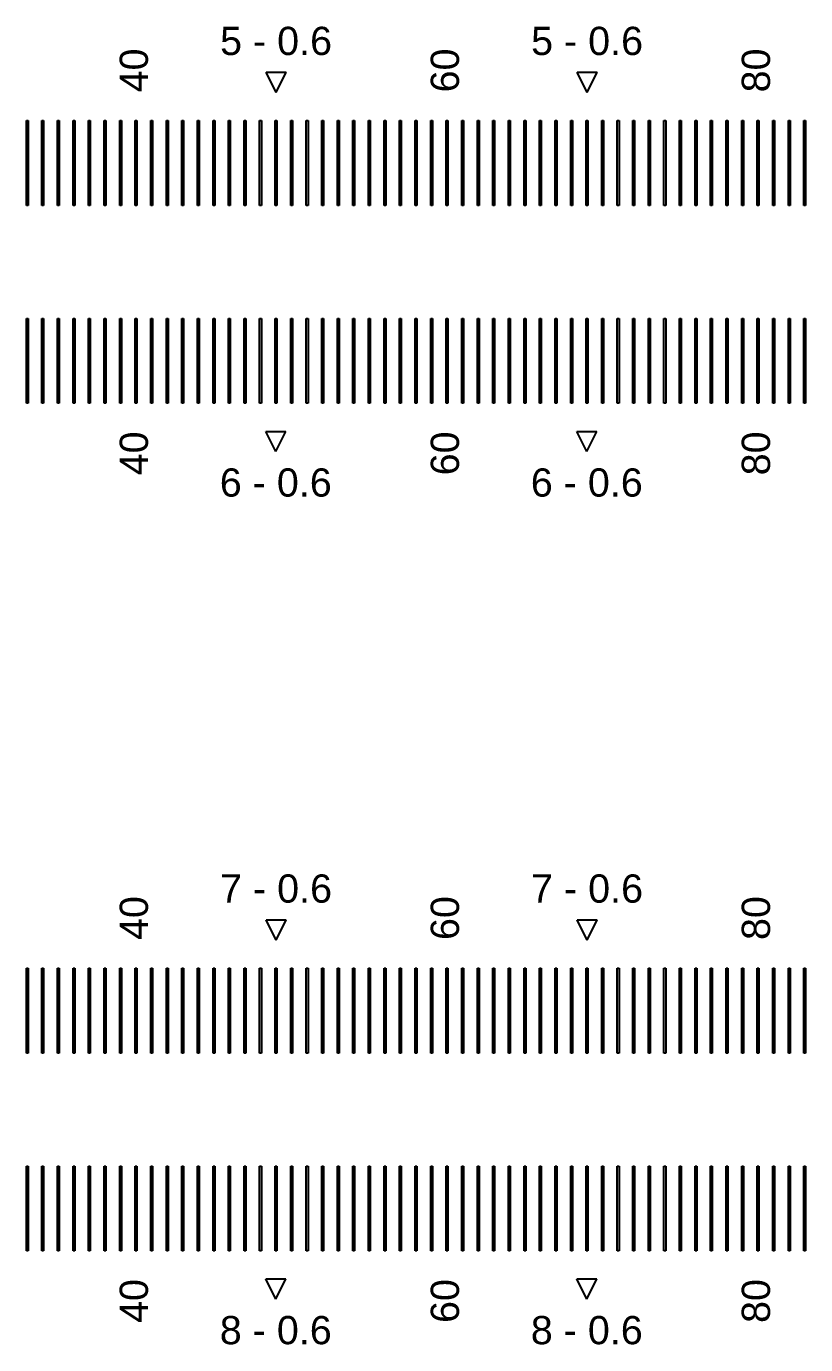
# Model space of a CAD drawing. Extents: x -24493 to 76507, y 84496 to 185496.
# Drawn here: x 27668.8 to 27944.4, y 114200.2 to 114666.7 of the extents above; entities that cross this region are included whole.
import ezdxf

# ---------------------------------------------------------------- set-up
doc = ezdxf.new("R2010")
doc.units = 13
doc.layers.add('CL - Label-1', color=120, linetype='Continuous')
doc.layers.add('CL - Label-2', color=132, linetype='Continuous')
doc.layers.add('CL - Sub-Micro', color=7, linetype='Continuous', true_color=0x47d1ff)
doc.styles.get("Standard").update_dxf_attribs({"font": 'arial.ttf'})

msp = doc.modelspace()

# ---------------------------------------------------------------- linework, layer by layer
at = {"layer": 'CL - Label-2'}
for p, q in [((27757.09, 114643.36), (27753.55, 114650.46)), ((27753.55, 114650.46), (27760.62, 114650.46)), ((27757.09, 114643.36), (27760.62, 114650.46)), ((27867.09, 114643.36), (27863.55, 114650.46)), ((27863.55, 114650.46), (27870.62, 114650.46)), ((27867.09, 114643.36), (27870.62, 114650.46)), ((27756.99, 114516.29), (27753.45, 114523.39)), ((27753.45, 114523.39), (27760.52, 114523.39)), ((27756.99, 114516.29), (27760.52, 114523.39)), ((27866.99, 114516.29), (27863.45, 114523.39)), ((27863.45, 114523.39), (27870.52, 114523.39)), ((27866.99, 114516.29), (27870.52, 114523.39)), ((27757.09, 114343.36), (27753.55, 114350.46)), ((27753.55, 114350.46), (27760.62, 114350.46)), ((27757.09, 114343.36), (27760.62, 114350.46)), ((27867.09, 114343.36), (27863.55, 114350.46)), ((27863.55, 114350.46), (27870.62, 114350.46)), ((27867.09, 114343.36), (27870.62, 114350.46)), ((27756.99, 114216.29), (27753.45, 114223.39)), ((27753.45, 114223.39), (27760.52, 114223.39)), ((27756.99, 114216.29), (27760.52, 114223.39)), ((27866.99, 114216.29), (27863.45, 114223.39)), ((27863.45, 114223.39), (27870.52, 114223.39)), ((27866.99, 114216.29), (27870.52, 114223.39))]:
    msp.add_line(p, q, dxfattribs=at)
at = {"layer": 'CL - Sub-Micro'}
for p, q in [((27668.79, 114633.36), (27669.39, 114633.36)), ((27668.79, 114603.36), (27668.79, 114633.36)), ((27669.39, 114633.36), (27669.39, 114603.36)), ((27674.29, 114633.36), (27674.89, 114633.36)), ((27674.29, 114603.36), (27674.29, 114633.36)), ((27674.89, 114633.36), (27674.89, 114603.36)), ((27679.79, 114633.36), (27680.39, 114633.36)), ((27679.79, 114603.36), (27679.79, 114633.36)), ((27680.39, 114633.36), (27680.39, 114603.36)), ((27685.29, 114633.36), (27685.89, 114633.36)), ((27685.29, 114603.36), (27685.29, 114633.36)), ((27685.89, 114633.36), (27685.89, 114603.36)), ((27690.79, 114633.36), (27691.39, 114633.36)), ((27690.79, 114603.36), (27690.79, 114633.36)), ((27691.39, 114633.36), (27691.39, 114603.36)), ((27696.29, 114633.36), (27696.89, 114633.36)), ((27696.29, 114603.36), (27696.29, 114633.36)), ((27696.89, 114633.36), (27696.89, 114603.36)), ((27701.79, 114633.36), (27702.39, 114633.36)), ((27701.79, 114603.36), (27701.79, 114633.36)), ((27702.39, 114633.36), (27702.39, 114603.36)), ((27707.29, 114633.36), (27707.89, 114633.36)), ((27707.29, 114603.36), (27707.29, 114633.36)), ((27707.89, 114633.36), (27707.89, 114603.36)), ((27712.79, 114633.36), (27713.39, 114633.36)), ((27712.79, 114603.36), (27712.79, 114633.36)), ((27713.39, 114633.36), (27713.39, 114603.36)), ((27718.29, 114633.36), (27718.89, 114633.36)), ((27718.29, 114603.36), (27718.29, 114633.36)), ((27718.89, 114633.36), (27718.89, 114603.36)), ((27723.79, 114633.36), (27724.39, 114633.36)), ((27723.79, 114603.36), (27723.79, 114633.36)), ((27724.39, 114633.36), (27724.39, 114603.36)), ((27729.29, 114633.36), (27729.89, 114633.36)), ((27729.29, 114603.36), (27729.29, 114633.36)), ((27729.89, 114633.36), (27729.89, 114603.36)), ((27734.79, 114633.36), (27735.39, 114633.36)), ((27734.79, 114603.36), (27734.79, 114633.36)), ((27735.39, 114633.36), (27735.39, 114603.36)), ((27740.29, 114633.36), (27740.89, 114633.36)), ((27740.29, 114603.36), (27740.29, 114633.36)), ((27740.89, 114633.36), (27740.89, 114603.36)), ((27745.79, 114633.36), (27746.39, 114633.36)), ((27745.79, 114603.36), (27745.79, 114633.36)), ((27746.39, 114633.36), (27746.39, 114603.36)), ((27751.29, 114633.36), (27751.89, 114633.36)), ((27751.29, 114603.36), (27751.29, 114633.36)), ((27751.89, 114633.36), (27751.89, 114603.36)), ((27756.79, 114633.36), (27757.39, 114633.36)), ((27756.79, 114603.36), (27756.79, 114633.36)), ((27757.39, 114633.36), (27757.39, 114603.36)), ((27762.29, 114633.36), (27762.89, 114633.36)), ((27762.29, 114603.36), (27762.29, 114633.36)), ((27762.89, 114633.36), (27762.89, 114603.36)), ((27767.79, 114633.36), (27768.39, 114633.36)), ((27767.79, 114603.36), (27767.79, 114633.36)), ((27768.39, 114633.36), (27768.39, 114603.36)), ((27773.29, 114633.36), (27773.89, 114633.36)), ((27773.29, 114603.36), (27773.29, 114633.36)), ((27773.89, 114633.36), (27773.89, 114603.36)), ((27778.79, 114633.36), (27779.39, 114633.36)), ((27778.79, 114603.36), (27778.79, 114633.36)), ((27779.39, 114633.36), (27779.39, 114603.36)), ((27784.29, 114633.36), (27784.89, 114633.36)), ((27784.29, 114603.36), (27784.29, 114633.36)), ((27784.89, 114633.36), (27784.89, 114603.36)), ((27789.79, 114633.36), (27790.39, 114633.36)), ((27789.79, 114603.36), (27789.79, 114633.36)), ((27790.39, 114633.36), (27790.39, 114603.36)), ((27795.29, 114633.36), (27795.89, 114633.36)), ((27795.29, 114603.36), (27795.29, 114633.36)), ((27795.89, 114633.36), (27795.89, 114603.36)), ((27800.79, 114633.36), (27801.39, 114633.36)), ((27800.79, 114603.36), (27800.79, 114633.36)), ((27801.39, 114633.36), (27801.39, 114603.36)), ((27806.29, 114633.36), (27806.89, 114633.36)), ((27806.29, 114603.36), (27806.29, 114633.36)), ((27806.89, 114633.36), (27806.89, 114603.36)), ((27811.79, 114633.36), (27812.39, 114633.36)), ((27811.79, 114603.36), (27811.79, 114633.36)), ((27812.39, 114633.36), (27812.39, 114603.36)), ((27817.29, 114633.36), (27817.89, 114633.36)), ((27817.29, 114603.36), (27817.29, 114633.36)), ((27817.89, 114633.36), (27817.89, 114603.36)), ((27822.79, 114633.36), (27823.39, 114633.36)), ((27822.79, 114603.36), (27822.79, 114633.36)), ((27823.39, 114633.36), (27823.39, 114603.36)), ((27828.29, 114633.36), (27828.89, 114633.36)), ((27828.29, 114603.36), (27828.29, 114633.36)), ((27828.89, 114633.36), (27828.89, 114603.36)), ((27833.79, 114633.36), (27834.39, 114633.36)), ((27833.79, 114603.36), (27833.79, 114633.36)), ((27834.39, 114633.36), (27834.39, 114603.36)), ((27839.29, 114633.36), (27839.89, 114633.36)), ((27839.29, 114603.36), (27839.29, 114633.36)), ((27839.89, 114633.36), (27839.89, 114603.36)), ((27844.79, 114633.36), (27845.39, 114633.36)), ((27844.79, 114603.36), (27844.79, 114633.36)), ((27845.39, 114633.36), (27845.39, 114603.36)), ((27850.29, 114633.36), (27850.89, 114633.36)), ((27850.29, 114603.36), (27850.29, 114633.36)), ((27850.89, 114633.36), (27850.89, 114603.36)), ((27855.79, 114633.36), (27856.39, 114633.36)), ((27855.79, 114603.36), (27855.79, 114633.36)), ((27856.39, 114633.36), (27856.39, 114603.36)), ((27861.29, 114633.36), (27861.89, 114633.36)), ((27861.29, 114603.36), (27861.29, 114633.36)), ((27861.89, 114633.36), (27861.89, 114603.36)), ((27866.79, 114633.36), (27867.39, 114633.36)), ((27866.79, 114603.36), (27866.79, 114633.36)), ((27867.39, 114633.36), (27867.39, 114603.36)), ((27872.29, 114633.36), (27872.89, 114633.36)), ((27872.29, 114603.36), (27872.29, 114633.36)), ((27872.89, 114633.36), (27872.89, 114603.36)), ((27877.79, 114633.36), (27878.39, 114633.36)), ((27877.79, 114603.36), (27877.79, 114633.36)), ((27878.39, 114633.36), (27878.39, 114603.36)), ((27883.29, 114633.36), (27883.89, 114633.36)), ((27883.29, 114603.36), (27883.29, 114633.36)), ((27883.89, 114633.36), (27883.89, 114603.36)), ((27888.79, 114633.36), (27889.39, 114633.36)), ((27888.79, 114603.36), (27888.79, 114633.36)), ((27889.39, 114633.36), (27889.39, 114603.36)), ((27894.29, 114633.36), (27894.89, 114633.36)), ((27894.29, 114603.36), (27894.29, 114633.36)), ((27894.89, 114633.36), (27894.89, 114603.36)), ((27899.79, 114633.36), (27900.39, 114633.36)), ((27899.79, 114603.36), (27899.79, 114633.36)), ((27900.39, 114633.36), (27900.39, 114603.36)), ((27905.29, 114633.36), (27905.89, 114633.36)), ((27905.29, 114603.36), (27905.29, 114633.36)), ((27905.89, 114633.36), (27905.89, 114603.36)), ((27910.79, 114633.36), (27911.39, 114633.36)), ((27910.79, 114603.36), (27910.79, 114633.36)), ((27911.39, 114633.36), (27911.39, 114603.36)), ((27916.29, 114633.36), (27916.89, 114633.36)), ((27916.29, 114603.36), (27916.29, 114633.36)), ((27916.89, 114633.36), (27916.89, 114603.36)), ((27921.79, 114633.36), (27922.39, 114633.36)), ((27921.79, 114603.36), (27921.79, 114633.36)), ((27922.39, 114633.36), (27922.39, 114603.36)), ((27927.29, 114633.36), (27927.89, 114633.36)), ((27927.29, 114603.36), (27927.29, 114633.36)), ((27927.89, 114633.36), (27927.89, 114603.36)), ((27932.79, 114633.36), (27933.39, 114633.36)), ((27932.79, 114603.36), (27932.79, 114633.36)), ((27933.39, 114633.36), (27933.39, 114603.36)), ((27938.29, 114633.36), (27938.89, 114633.36)), ((27938.29, 114603.36), (27938.29, 114633.36)), ((27938.89, 114633.36), (27938.89, 114603.36)), ((27943.79, 114633.36), (27944.39, 114633.36)), ((27943.79, 114603.36), (27943.79, 114633.36)), ((27944.39, 114633.36), (27944.39, 114603.36)), ((27669.39, 114603.36), (27668.79, 114603.36)), ((27674.89, 114603.36), (27674.29, 114603.36)), ((27680.39, 114603.36), (27679.79, 114603.36)), ((27685.89, 114603.36), (27685.29, 114603.36)), ((27691.39, 114603.36), (27690.79, 114603.36)), ((27696.89, 114603.36), (27696.29, 114603.36)), ((27702.39, 114603.36), (27701.79, 114603.36)), ((27707.89, 114603.36), (27707.29, 114603.36)), ((27713.39, 114603.36), (27712.79, 114603.36)), ((27718.89, 114603.36), (27718.29, 114603.36)), ((27724.39, 114603.36), (27723.79, 114603.36)), ((27729.89, 114603.36), (27729.29, 114603.36)), ((27735.39, 114603.36), (27734.79, 114603.36)), ((27740.89, 114603.36), (27740.29, 114603.36)), ((27746.39, 114603.36), (27745.79, 114603.36)), ((27751.89, 114603.36), (27751.29, 114603.36)), ((27757.39, 114603.36), (27756.79, 114603.36)), ((27762.89, 114603.36), (27762.29, 114603.36)), ((27768.39, 114603.36), (27767.79, 114603.36)), ((27773.89, 114603.36), (27773.29, 114603.36)), ((27779.39, 114603.36), (27778.79, 114603.36)), ((27784.89, 114603.36), (27784.29, 114603.36)), ((27790.39, 114603.36), (27789.79, 114603.36)), ((27795.89, 114603.36), (27795.29, 114603.36)), ((27801.39, 114603.36), (27800.79, 114603.36)), ((27806.89, 114603.36), (27806.29, 114603.36)), ((27812.39, 114603.36), (27811.79, 114603.36)), ((27817.89, 114603.36), (27817.29, 114603.36)), ((27823.39, 114603.36), (27822.79, 114603.36)), ((27828.89, 114603.36), (27828.29, 114603.36)), ((27834.39, 114603.36), (27833.79, 114603.36)), ((27839.89, 114603.36), (27839.29, 114603.36)), ((27845.39, 114603.36), (27844.79, 114603.36)), ((27850.89, 114603.36), (27850.29, 114603.36)), ((27856.39, 114603.36), (27855.79, 114603.36)), ((27861.89, 114603.36), (27861.29, 114603.36)), ((27867.39, 114603.36), (27866.79, 114603.36)), ((27872.89, 114603.36), (27872.29, 114603.36)), ((27878.39, 114603.36), (27877.79, 114603.36)), ((27883.89, 114603.36), (27883.29, 114603.36)), ((27889.39, 114603.36), (27888.79, 114603.36)), ((27894.89, 114603.36), (27894.29, 114603.36)), ((27900.39, 114603.36), (27899.79, 114603.36)), ((27905.89, 114603.36), (27905.29, 114603.36)), ((27911.39, 114603.36), (27910.79, 114603.36)), ((27916.89, 114603.36), (27916.29, 114603.36)), ((27922.39, 114603.36), (27921.79, 114603.36)), ((27927.89, 114603.36), (27927.29, 114603.36)), ((27933.39, 114603.36), (27932.79, 114603.36)), ((27938.89, 114603.36), (27938.29, 114603.36)), ((27944.39, 114603.36), (27943.79, 114603.36)), ((27668.79, 114563.36), (27669.39, 114563.36)), ((27668.79, 114533.36), (27668.79, 114563.36)), ((27669.39, 114563.36), (27669.39, 114533.36)), ((27674.29, 114563.36), (27674.89, 114563.36)), ((27674.29, 114533.36), (27674.29, 114563.36)), ((27674.89, 114563.36), (27674.89, 114533.36)), ((27679.79, 114563.36), (27680.39, 114563.36)), ((27679.79, 114533.36), (27679.79, 114563.36)), ((27680.39, 114563.36), (27680.39, 114533.36)), ((27685.29, 114563.36), (27685.89, 114563.36)), ((27685.29, 114533.36), (27685.29, 114563.36)), ((27685.89, 114563.36), (27685.89, 114533.36)), ((27690.79, 114563.36), (27691.39, 114563.36)), ((27690.79, 114533.36), (27690.79, 114563.36)), ((27691.39, 114563.36), (27691.39, 114533.36)), ((27696.29, 114563.36), (27696.89, 114563.36)), ((27696.29, 114533.36), (27696.29, 114563.36)), ((27696.89, 114563.36), (27696.89, 114533.36)), ((27701.79, 114563.36), (27702.39, 114563.36)), ((27701.79, 114533.36), (27701.79, 114563.36)), ((27702.39, 114563.36), (27702.39, 114533.36)), ((27707.29, 114563.36), (27707.89, 114563.36)), ((27707.29, 114533.36), (27707.29, 114563.36)), ((27707.89, 114563.36), (27707.89, 114533.36)), ((27712.79, 114563.36), (27713.39, 114563.36)), ((27712.79, 114533.36), (27712.79, 114563.36)), ((27713.39, 114563.36), (27713.39, 114533.36)), ((27718.29, 114563.36), (27718.89, 114563.36)), ((27718.29, 114533.36), (27718.29, 114563.36)), ((27718.89, 114563.36), (27718.89, 114533.36)), ((27723.79, 114563.36), (27724.39, 114563.36)), ((27723.79, 114533.36), (27723.79, 114563.36)), ((27724.39, 114563.36), (27724.39, 114533.36)), ((27729.29, 114563.36), (27729.89, 114563.36)), ((27729.29, 114533.36), (27729.29, 114563.36)), ((27729.89, 114563.36), (27729.89, 114533.36)), ((27734.79, 114563.36), (27735.39, 114563.36)), ((27734.79, 114533.36), (27734.79, 114563.36)), ((27735.39, 114563.36), (27735.39, 114533.36)), ((27740.29, 114563.36), (27740.89, 114563.36)), ((27740.29, 114533.36), (27740.29, 114563.36)), ((27740.89, 114563.36), (27740.89, 114533.36)), ((27745.79, 114563.36), (27746.39, 114563.36)), ((27745.79, 114533.36), (27745.79, 114563.36)), ((27746.39, 114563.36), (27746.39, 114533.36)), ((27751.29, 114563.36), (27751.89, 114563.36)), ((27751.29, 114533.36), (27751.29, 114563.36)), ((27751.89, 114563.36), (27751.89, 114533.36)), ((27756.79, 114563.36), (27757.39, 114563.36)), ((27756.79, 114533.36), (27756.79, 114563.36)), ((27757.39, 114563.36), (27757.39, 114533.36)), ((27762.29, 114563.36), (27762.89, 114563.36)), ((27762.29, 114533.36), (27762.29, 114563.36)), ((27762.89, 114563.36), (27762.89, 114533.36)), ((27767.79, 114563.36), (27768.39, 114563.36)), ((27767.79, 114533.36), (27767.79, 114563.36)), ((27768.39, 114563.36), (27768.39, 114533.36)), ((27773.29, 114563.36), (27773.89, 114563.36)), ((27773.29, 114533.36), (27773.29, 114563.36)), ((27773.89, 114563.36), (27773.89, 114533.36)), ((27778.79, 114563.36), (27779.39, 114563.36)), ((27778.79, 114533.36), (27778.79, 114563.36)), ((27779.39, 114563.36), (27779.39, 114533.36)), ((27784.29, 114563.36), (27784.89, 114563.36)), ((27784.29, 114533.36), (27784.29, 114563.36)), ((27784.89, 114563.36), (27784.89, 114533.36)), ((27789.79, 114563.36), (27790.39, 114563.36)), ((27789.79, 114533.36), (27789.79, 114563.36)), ((27790.39, 114563.36), (27790.39, 114533.36)), ((27795.29, 114563.36), (27795.89, 114563.36)), ((27795.29, 114533.36), (27795.29, 114563.36)), ((27795.89, 114563.36), (27795.89, 114533.36)), ((27800.79, 114563.36), (27801.39, 114563.36)), ((27800.79, 114533.36), (27800.79, 114563.36)), ((27801.39, 114563.36), (27801.39, 114533.36)), ((27806.29, 114563.36), (27806.89, 114563.36)), ((27806.29, 114533.36), (27806.29, 114563.36)), ((27806.89, 114563.36), (27806.89, 114533.36)), ((27811.79, 114563.36), (27812.39, 114563.36)), ((27811.79, 114533.36), (27811.79, 114563.36)), ((27812.39, 114563.36), (27812.39, 114533.36)), ((27817.29, 114563.36), (27817.89, 114563.36)), ((27817.29, 114533.36), (27817.29, 114563.36)), ((27817.89, 114563.36), (27817.89, 114533.36)), ((27822.79, 114563.36), (27823.39, 114563.36)), ((27822.79, 114533.36), (27822.79, 114563.36)), ((27823.39, 114563.36), (27823.39, 114533.36)), ((27828.29, 114563.36), (27828.89, 114563.36)), ((27828.29, 114533.36), (27828.29, 114563.36)), ((27828.89, 114563.36), (27828.89, 114533.36)), ((27833.79, 114563.36), (27834.39, 114563.36)), ((27833.79, 114533.36), (27833.79, 114563.36)), ((27834.39, 114563.36), (27834.39, 114533.36)), ((27839.29, 114563.36), (27839.89, 114563.36)), ((27839.29, 114533.36), (27839.29, 114563.36)), ((27839.89, 114563.36), (27839.89, 114533.36)), ((27844.79, 114563.36), (27845.39, 114563.36)), ((27844.79, 114533.36), (27844.79, 114563.36)), ((27845.39, 114563.36), (27845.39, 114533.36)), ((27850.29, 114563.36), (27850.89, 114563.36)), ((27850.29, 114533.36), (27850.29, 114563.36)), ((27850.89, 114563.36), (27850.89, 114533.36)), ((27855.79, 114563.36), (27856.39, 114563.36)), ((27855.79, 114533.36), (27855.79, 114563.36)), ((27856.39, 114563.36), (27856.39, 114533.36)), ((27861.29, 114563.36), (27861.89, 114563.36)), ((27861.29, 114533.36), (27861.29, 114563.36)), ((27861.89, 114563.36), (27861.89, 114533.36)), ((27866.79, 114563.36), (27867.39, 114563.36)), ((27866.79, 114533.36), (27866.79, 114563.36)), ((27867.39, 114563.36), (27867.39, 114533.36)), ((27872.29, 114563.36), (27872.89, 114563.36)), ((27872.29, 114533.36), (27872.29, 114563.36)), ((27872.89, 114563.36), (27872.89, 114533.36)), ((27877.79, 114563.36), (27878.39, 114563.36)), ((27877.79, 114533.36), (27877.79, 114563.36)), ((27878.39, 114563.36), (27878.39, 114533.36)), ((27883.29, 114563.36), (27883.89, 114563.36)), ((27883.29, 114533.36), (27883.29, 114563.36)), ((27883.89, 114563.36), (27883.89, 114533.36)), ((27888.79, 114563.36), (27889.39, 114563.36)), ((27888.79, 114533.36), (27888.79, 114563.36)), ((27889.39, 114563.36), (27889.39, 114533.36)), ((27894.29, 114563.36), (27894.89, 114563.36)), ((27894.29, 114533.36), (27894.29, 114563.36)), ((27894.89, 114563.36), (27894.89, 114533.36)), ((27899.79, 114563.36), (27900.39, 114563.36)), ((27899.79, 114533.36), (27899.79, 114563.36)), ((27900.39, 114563.36), (27900.39, 114533.36)), ((27905.29, 114563.36), (27905.89, 114563.36)), ((27905.29, 114533.36), (27905.29, 114563.36)), ((27905.89, 114563.36), (27905.89, 114533.36)), ((27910.79, 114563.36), (27911.39, 114563.36)), ((27910.79, 114533.36), (27910.79, 114563.36)), ((27911.39, 114563.36), (27911.39, 114533.36)), ((27916.29, 114563.36), (27916.89, 114563.36)), ((27916.29, 114533.36), (27916.29, 114563.36)), ((27916.89, 114563.36), (27916.89, 114533.36)), ((27921.79, 114563.36), (27922.39, 114563.36)), ((27921.79, 114533.36), (27921.79, 114563.36)), ((27922.39, 114563.36), (27922.39, 114533.36)), ((27927.29, 114563.36), (27927.89, 114563.36)), ((27927.29, 114533.36), (27927.29, 114563.36)), ((27927.89, 114563.36), (27927.89, 114533.36)), ((27932.79, 114563.36), (27933.39, 114563.36)), ((27932.79, 114533.36), (27932.79, 114563.36)), ((27933.39, 114563.36), (27933.39, 114533.36)), ((27938.29, 114563.36), (27938.89, 114563.36)), ((27938.29, 114533.36), (27938.29, 114563.36)), ((27938.89, 114563.36), (27938.89, 114533.36)), ((27943.79, 114563.36), (27944.39, 114563.36)), ((27943.79, 114533.36), (27943.79, 114563.36)), ((27944.39, 114563.36), (27944.39, 114533.36)), ((27669.39, 114533.36), (27668.79, 114533.36)), ((27674.89, 114533.36), (27674.29, 114533.36)), ((27680.39, 114533.36), (27679.79, 114533.36)), ((27685.89, 114533.36), (27685.29, 114533.36)), ((27691.39, 114533.36), (27690.79, 114533.36)), ((27696.89, 114533.36), (27696.29, 114533.36)), ((27702.39, 114533.36), (27701.79, 114533.36)), ((27707.89, 114533.36), (27707.29, 114533.36)), ((27713.39, 114533.36), (27712.79, 114533.36)), ((27718.89, 114533.36), (27718.29, 114533.36)), ((27724.39, 114533.36), (27723.79, 114533.36)), ((27729.89, 114533.36), (27729.29, 114533.36)), ((27735.39, 114533.36), (27734.79, 114533.36)), ((27740.89, 114533.36), (27740.29, 114533.36)), ((27746.39, 114533.36), (27745.79, 114533.36)), ((27751.89, 114533.36), (27751.29, 114533.36)), ((27757.39, 114533.36), (27756.79, 114533.36)), ((27762.89, 114533.36), (27762.29, 114533.36)), ((27768.39, 114533.36), (27767.79, 114533.36)), ((27773.89, 114533.36), (27773.29, 114533.36)), ((27779.39, 114533.36), (27778.79, 114533.36)), ((27784.89, 114533.36), (27784.29, 114533.36)), ((27790.39, 114533.36), (27789.79, 114533.36)), ((27795.89, 114533.36), (27795.29, 114533.36)), ((27801.39, 114533.36), (27800.79, 114533.36)), ((27806.89, 114533.36), (27806.29, 114533.36)), ((27812.39, 114533.36), (27811.79, 114533.36)), ((27817.89, 114533.36), (27817.29, 114533.36)), ((27823.39, 114533.36), (27822.79, 114533.36)), ((27828.89, 114533.36), (27828.29, 114533.36)), ((27834.39, 114533.36), (27833.79, 114533.36)), ((27839.89, 114533.36), (27839.29, 114533.36)), ((27845.39, 114533.36), (27844.79, 114533.36)), ((27850.89, 114533.36), (27850.29, 114533.36)), ((27856.39, 114533.36), (27855.79, 114533.36)), ((27861.89, 114533.36), (27861.29, 114533.36)), ((27867.39, 114533.36), (27866.79, 114533.36)), ((27872.89, 114533.36), (27872.29, 114533.36)), ((27878.39, 114533.36), (27877.79, 114533.36)), ((27883.89, 114533.36), (27883.29, 114533.36)), ((27889.39, 114533.36), (27888.79, 114533.36)), ((27894.89, 114533.36), (27894.29, 114533.36)), ((27900.39, 114533.36), (27899.79, 114533.36)), ((27905.89, 114533.36), (27905.29, 114533.36)), ((27911.39, 114533.36), (27910.79, 114533.36)), ((27916.89, 114533.36), (27916.29, 114533.36)), ((27922.39, 114533.36), (27921.79, 114533.36)), ((27927.89, 114533.36), (27927.29, 114533.36)), ((27933.39, 114533.36), (27932.79, 114533.36)), ((27938.89, 114533.36), (27938.29, 114533.36)), ((27944.39, 114533.36), (27943.79, 114533.36)), ((27668.79, 114333.36), (27669.39, 114333.36)), ((27668.79, 114303.36), (27668.79, 114333.36)), ((27669.39, 114333.36), (27669.39, 114303.36)), ((27674.29, 114333.36), (27674.89, 114333.36)), ((27674.29, 114303.36), (27674.29, 114333.36)), ((27674.89, 114333.36), (27674.89, 114303.36)), ((27679.79, 114333.36), (27680.39, 114333.36)), ((27679.79, 114303.36), (27679.79, 114333.36)), ((27680.39, 114333.36), (27680.39, 114303.36)), ((27685.29, 114333.36), (27685.89, 114333.36)), ((27685.29, 114303.36), (27685.29, 114333.36)), ((27685.89, 114333.36), (27685.89, 114303.36)), ((27690.79, 114333.36), (27691.39, 114333.36)), ((27690.79, 114303.36), (27690.79, 114333.36)), ((27691.39, 114333.36), (27691.39, 114303.36)), ((27696.29, 114333.36), (27696.89, 114333.36)), ((27696.29, 114303.36), (27696.29, 114333.36)), ((27696.89, 114333.36), (27696.89, 114303.36)), ((27701.79, 114333.36), (27702.39, 114333.36)), ((27701.79, 114303.36), (27701.79, 114333.36)), ((27702.39, 114333.36), (27702.39, 114303.36)), ((27707.29, 114333.36), (27707.89, 114333.36)), ((27707.29, 114303.36), (27707.29, 114333.36)), ((27707.89, 114333.36), (27707.89, 114303.36)), ((27712.79, 114333.36), (27713.39, 114333.36)), ((27712.79, 114303.36), (27712.79, 114333.36)), ((27713.39, 114333.36), (27713.39, 114303.36)), ((27718.29, 114333.36), (27718.89, 114333.36)), ((27718.29, 114303.36), (27718.29, 114333.36)), ((27718.89, 114333.36), (27718.89, 114303.36)), ((27723.79, 114333.36), (27724.39, 114333.36)), ((27723.79, 114303.36), (27723.79, 114333.36)), ((27724.39, 114333.36), (27724.39, 114303.36)), ((27729.29, 114333.36), (27729.89, 114333.36)), ((27729.29, 114303.36), (27729.29, 114333.36)), ((27729.89, 114333.36), (27729.89, 114303.36)), ((27734.79, 114333.36), (27735.39, 114333.36)), ((27734.79, 114303.36), (27734.79, 114333.36)), ((27735.39, 114333.36), (27735.39, 114303.36)), ((27740.29, 114333.36), (27740.89, 114333.36)), ((27740.29, 114303.36), (27740.29, 114333.36)), ((27740.89, 114333.36), (27740.89, 114303.36)), ((27745.79, 114333.36), (27746.39, 114333.36)), ((27745.79, 114303.36), (27745.79, 114333.36)), ((27746.39, 114333.36), (27746.39, 114303.36)), ((27751.29, 114333.36), (27751.89, 114333.36)), ((27751.29, 114303.36), (27751.29, 114333.36)), ((27751.89, 114333.36), (27751.89, 114303.36)), ((27756.79, 114333.36), (27757.39, 114333.36)), ((27756.79, 114303.36), (27756.79, 114333.36)), ((27757.39, 114333.36), (27757.39, 114303.36)), ((27762.29, 114333.36), (27762.89, 114333.36)), ((27762.29, 114303.36), (27762.29, 114333.36)), ((27762.89, 114333.36), (27762.89, 114303.36)), ((27767.79, 114333.36), (27768.39, 114333.36)), ((27767.79, 114303.36), (27767.79, 114333.36)), ((27768.39, 114333.36), (27768.39, 114303.36)), ((27773.29, 114333.36), (27773.89, 114333.36)), ((27773.29, 114303.36), (27773.29, 114333.36)), ((27773.89, 114333.36), (27773.89, 114303.36)), ((27778.79, 114333.36), (27779.39, 114333.36)), ((27778.79, 114303.36), (27778.79, 114333.36)), ((27779.39, 114333.36), (27779.39, 114303.36)), ((27784.29, 114333.36), (27784.89, 114333.36)), ((27784.29, 114303.36), (27784.29, 114333.36)), ((27784.89, 114333.36), (27784.89, 114303.36)), ((27789.79, 114333.36), (27790.39, 114333.36)), ((27789.79, 114303.36), (27789.79, 114333.36)), ((27790.39, 114333.36), (27790.39, 114303.36)), ((27795.29, 114333.36), (27795.89, 114333.36)), ((27795.29, 114303.36), (27795.29, 114333.36)), ((27795.89, 114333.36), (27795.89, 114303.36)), ((27800.79, 114333.36), (27801.39, 114333.36)), ((27800.79, 114303.36), (27800.79, 114333.36)), ((27801.39, 114333.36), (27801.39, 114303.36)), ((27806.29, 114333.36), (27806.89, 114333.36)), ((27806.29, 114303.36), (27806.29, 114333.36)), ((27806.89, 114333.36), (27806.89, 114303.36)), ((27811.79, 114333.36), (27812.39, 114333.36)), ((27811.79, 114303.36), (27811.79, 114333.36)), ((27812.39, 114333.36), (27812.39, 114303.36)), ((27817.29, 114333.36), (27817.89, 114333.36)), ((27817.29, 114303.36), (27817.29, 114333.36)), ((27817.89, 114333.36), (27817.89, 114303.36)), ((27822.79, 114333.36), (27823.39, 114333.36)), ((27822.79, 114303.36), (27822.79, 114333.36)), ((27823.39, 114333.36), (27823.39, 114303.36)), ((27828.29, 114333.36), (27828.89, 114333.36)), ((27828.29, 114303.36), (27828.29, 114333.36)), ((27828.89, 114333.36), (27828.89, 114303.36)), ((27833.79, 114333.36), (27834.39, 114333.36)), ((27833.79, 114303.36), (27833.79, 114333.36)), ((27834.39, 114333.36), (27834.39, 114303.36)), ((27839.29, 114333.36), (27839.89, 114333.36)), ((27839.29, 114303.36), (27839.29, 114333.36)), ((27839.89, 114333.36), (27839.89, 114303.36)), ((27844.79, 114333.36), (27845.39, 114333.36)), ((27844.79, 114303.36), (27844.79, 114333.36)), ((27845.39, 114333.36), (27845.39, 114303.36)), ((27850.29, 114333.36), (27850.89, 114333.36)), ((27850.29, 114303.36), (27850.29, 114333.36)), ((27850.89, 114333.36), (27850.89, 114303.36)), ((27855.79, 114333.36), (27856.39, 114333.36)), ((27855.79, 114303.36), (27855.79, 114333.36)), ((27856.39, 114333.36), (27856.39, 114303.36)), ((27861.29, 114333.36), (27861.89, 114333.36)), ((27861.29, 114303.36), (27861.29, 114333.36)), ((27861.89, 114333.36), (27861.89, 114303.36)), ((27866.79, 114333.36), (27867.39, 114333.36)), ((27866.79, 114303.36), (27866.79, 114333.36)), ((27867.39, 114333.36), (27867.39, 114303.36)), ((27872.29, 114333.36), (27872.89, 114333.36)), ((27872.29, 114303.36), (27872.29, 114333.36)), ((27872.89, 114333.36), (27872.89, 114303.36)), ((27877.79, 114333.36), (27878.39, 114333.36)), ((27877.79, 114303.36), (27877.79, 114333.36)), ((27878.39, 114333.36), (27878.39, 114303.36)), ((27883.29, 114333.36), (27883.89, 114333.36)), ((27883.29, 114303.36), (27883.29, 114333.36)), ((27883.89, 114333.36), (27883.89, 114303.36)), ((27888.79, 114333.36), (27889.39, 114333.36)), ((27888.79, 114303.36), (27888.79, 114333.36)), ((27889.39, 114333.36), (27889.39, 114303.36)), ((27894.29, 114333.36), (27894.89, 114333.36)), ((27894.29, 114303.36), (27894.29, 114333.36)), ((27894.89, 114333.36), (27894.89, 114303.36)), ((27899.79, 114333.36), (27900.39, 114333.36)), ((27899.79, 114303.36), (27899.79, 114333.36)), ((27900.39, 114333.36), (27900.39, 114303.36)), ((27905.29, 114333.36), (27905.89, 114333.36)), ((27905.29, 114303.36), (27905.29, 114333.36)), ((27905.89, 114333.36), (27905.89, 114303.36)), ((27910.79, 114333.36), (27911.39, 114333.36)), ((27910.79, 114303.36), (27910.79, 114333.36)), ((27911.39, 114333.36), (27911.39, 114303.36)), ((27916.29, 114333.36), (27916.89, 114333.36)), ((27916.29, 114303.36), (27916.29, 114333.36)), ((27916.89, 114333.36), (27916.89, 114303.36)), ((27921.79, 114333.36), (27922.39, 114333.36)), ((27921.79, 114303.36), (27921.79, 114333.36)), ((27922.39, 114333.36), (27922.39, 114303.36)), ((27927.29, 114333.36), (27927.89, 114333.36)), ((27927.29, 114303.36), (27927.29, 114333.36)), ((27927.89, 114333.36), (27927.89, 114303.36)), ((27932.79, 114333.36), (27933.39, 114333.36)), ((27932.79, 114303.36), (27932.79, 114333.36)), ((27933.39, 114333.36), (27933.39, 114303.36)), ((27938.29, 114333.36), (27938.89, 114333.36)), ((27938.29, 114303.36), (27938.29, 114333.36)), ((27938.89, 114333.36), (27938.89, 114303.36)), ((27943.79, 114333.36), (27944.39, 114333.36)), ((27943.79, 114303.36), (27943.79, 114333.36)), ((27944.39, 114333.36), (27944.39, 114303.36)), ((27669.39, 114303.36), (27668.79, 114303.36)), ((27674.89, 114303.36), (27674.29, 114303.36)), ((27680.39, 114303.36), (27679.79, 114303.36)), ((27685.89, 114303.36), (27685.29, 114303.36)), ((27691.39, 114303.36), (27690.79, 114303.36)), ((27696.89, 114303.36), (27696.29, 114303.36)), ((27702.39, 114303.36), (27701.79, 114303.36)), ((27707.89, 114303.36), (27707.29, 114303.36)), ((27713.39, 114303.36), (27712.79, 114303.36)), ((27718.89, 114303.36), (27718.29, 114303.36)), ((27724.39, 114303.36), (27723.79, 114303.36)), ((27729.89, 114303.36), (27729.29, 114303.36)), ((27735.39, 114303.36), (27734.79, 114303.36)), ((27740.89, 114303.36), (27740.29, 114303.36)), ((27746.39, 114303.36), (27745.79, 114303.36)), ((27751.89, 114303.36), (27751.29, 114303.36)), ((27757.39, 114303.36), (27756.79, 114303.36)), ((27762.89, 114303.36), (27762.29, 114303.36)), ((27768.39, 114303.36), (27767.79, 114303.36)), ((27773.89, 114303.36), (27773.29, 114303.36)), ((27779.39, 114303.36), (27778.79, 114303.36)), ((27784.89, 114303.36), (27784.29, 114303.36)), ((27790.39, 114303.36), (27789.79, 114303.36)), ((27795.89, 114303.36), (27795.29, 114303.36)), ((27801.39, 114303.36), (27800.79, 114303.36)), ((27806.89, 114303.36), (27806.29, 114303.36)), ((27812.39, 114303.36), (27811.79, 114303.36)), ((27817.89, 114303.36), (27817.29, 114303.36)), ((27823.39, 114303.36), (27822.79, 114303.36)), ((27828.89, 114303.36), (27828.29, 114303.36)), ((27834.39, 114303.36), (27833.79, 114303.36)), ((27839.89, 114303.36), (27839.29, 114303.36)), ((27845.39, 114303.36), (27844.79, 114303.36)), ((27850.89, 114303.36), (27850.29, 114303.36)), ((27856.39, 114303.36), (27855.79, 114303.36)), ((27861.89, 114303.36), (27861.29, 114303.36)), ((27867.39, 114303.36), (27866.79, 114303.36)), ((27872.89, 114303.36), (27872.29, 114303.36)), ((27878.39, 114303.36), (27877.79, 114303.36)), ((27883.89, 114303.36), (27883.29, 114303.36)), ((27889.39, 114303.36), (27888.79, 114303.36)), ((27894.89, 114303.36), (27894.29, 114303.36)), ((27900.39, 114303.36), (27899.79, 114303.36)), ((27905.89, 114303.36), (27905.29, 114303.36)), ((27911.39, 114303.36), (27910.79, 114303.36)), ((27916.89, 114303.36), (27916.29, 114303.36)), ((27922.39, 114303.36), (27921.79, 114303.36)), ((27927.89, 114303.36), (27927.29, 114303.36)), ((27933.39, 114303.36), (27932.79, 114303.36)), ((27938.89, 114303.36), (27938.29, 114303.36)), ((27944.39, 114303.36), (27943.79, 114303.36)), ((27668.79, 114263.36), (27669.39, 114263.36)), ((27668.79, 114233.36), (27668.79, 114263.36)), ((27669.39, 114263.36), (27669.39, 114233.36)), ((27674.29, 114263.36), (27674.89, 114263.36)), ((27674.29, 114233.36), (27674.29, 114263.36)), ((27674.89, 114263.36), (27674.89, 114233.36)), ((27679.79, 114263.36), (27680.39, 114263.36)), ((27679.79, 114233.36), (27679.79, 114263.36)), ((27680.39, 114263.36), (27680.39, 114233.36)), ((27685.29, 114263.36), (27685.89, 114263.36)), ((27685.29, 114233.36), (27685.29, 114263.36)), ((27685.89, 114263.36), (27685.89, 114233.36)), ((27690.79, 114263.36), (27691.39, 114263.36)), ((27690.79, 114233.36), (27690.79, 114263.36)), ((27691.39, 114263.36), (27691.39, 114233.36)), ((27696.29, 114263.36), (27696.89, 114263.36)), ((27696.29, 114233.36), (27696.29, 114263.36)), ((27696.89, 114263.36), (27696.89, 114233.36)), ((27701.79, 114263.36), (27702.39, 114263.36)), ((27701.79, 114233.36), (27701.79, 114263.36)), ((27702.39, 114263.36), (27702.39, 114233.36)), ((27707.29, 114263.36), (27707.89, 114263.36)), ((27707.29, 114233.36), (27707.29, 114263.36)), ((27707.89, 114263.36), (27707.89, 114233.36)), ((27712.79, 114263.36), (27713.39, 114263.36)), ((27712.79, 114233.36), (27712.79, 114263.36)), ((27713.39, 114263.36), (27713.39, 114233.36)), ((27718.29, 114263.36), (27718.89, 114263.36)), ((27718.29, 114233.36), (27718.29, 114263.36)), ((27718.89, 114263.36), (27718.89, 114233.36)), ((27723.79, 114263.36), (27724.39, 114263.36)), ((27723.79, 114233.36), (27723.79, 114263.36)), ((27724.39, 114263.36), (27724.39, 114233.36)), ((27729.29, 114263.36), (27729.89, 114263.36)), ((27729.29, 114233.36), (27729.29, 114263.36)), ((27729.89, 114263.36), (27729.89, 114233.36)), ((27734.79, 114263.36), (27735.39, 114263.36)), ((27734.79, 114233.36), (27734.79, 114263.36)), ((27735.39, 114263.36), (27735.39, 114233.36)), ((27740.29, 114263.36), (27740.89, 114263.36)), ((27740.29, 114233.36), (27740.29, 114263.36)), ((27740.89, 114263.36), (27740.89, 114233.36)), ((27745.79, 114263.36), (27746.39, 114263.36)), ((27745.79, 114233.36), (27745.79, 114263.36)), ((27746.39, 114263.36), (27746.39, 114233.36)), ((27751.29, 114263.36), (27751.89, 114263.36)), ((27751.29, 114233.36), (27751.29, 114263.36)), ((27751.89, 114263.36), (27751.89, 114233.36)), ((27756.79, 114263.36), (27757.39, 114263.36)), ((27756.79, 114233.36), (27756.79, 114263.36)), ((27757.39, 114263.36), (27757.39, 114233.36)), ((27762.29, 114263.36), (27762.89, 114263.36)), ((27762.29, 114233.36), (27762.29, 114263.36)), ((27762.89, 114263.36), (27762.89, 114233.36)), ((27767.79, 114263.36), (27768.39, 114263.36)), ((27767.79, 114233.36), (27767.79, 114263.36)), ((27768.39, 114263.36), (27768.39, 114233.36)), ((27773.29, 114263.36), (27773.89, 114263.36)), ((27773.29, 114233.36), (27773.29, 114263.36)), ((27773.89, 114263.36), (27773.89, 114233.36)), ((27778.79, 114263.36), (27779.39, 114263.36)), ((27778.79, 114233.36), (27778.79, 114263.36)), ((27779.39, 114263.36), (27779.39, 114233.36)), ((27784.29, 114263.36), (27784.89, 114263.36)), ((27784.29, 114233.36), (27784.29, 114263.36)), ((27784.89, 114263.36), (27784.89, 114233.36)), ((27789.79, 114263.36), (27790.39, 114263.36)), ((27789.79, 114233.36), (27789.79, 114263.36)), ((27790.39, 114263.36), (27790.39, 114233.36)), ((27795.29, 114263.36), (27795.89, 114263.36)), ((27795.29, 114233.36), (27795.29, 114263.36)), ((27795.89, 114263.36), (27795.89, 114233.36)), ((27800.79, 114263.36), (27801.39, 114263.36)), ((27800.79, 114233.36), (27800.79, 114263.36)), ((27801.39, 114263.36), (27801.39, 114233.36)), ((27806.29, 114263.36), (27806.89, 114263.36)), ((27806.29, 114233.36), (27806.29, 114263.36)), ((27806.89, 114263.36), (27806.89, 114233.36)), ((27811.79, 114263.36), (27812.39, 114263.36)), ((27811.79, 114233.36), (27811.79, 114263.36)), ((27812.39, 114263.36), (27812.39, 114233.36)), ((27817.29, 114263.36), (27817.89, 114263.36)), ((27817.29, 114233.36), (27817.29, 114263.36)), ((27817.89, 114263.36), (27817.89, 114233.36)), ((27822.79, 114263.36), (27823.39, 114263.36)), ((27822.79, 114233.36), (27822.79, 114263.36)), ((27823.39, 114263.36), (27823.39, 114233.36)), ((27828.29, 114263.36), (27828.89, 114263.36)), ((27828.29, 114233.36), (27828.29, 114263.36)), ((27828.89, 114263.36), (27828.89, 114233.36)), ((27833.79, 114263.36), (27834.39, 114263.36)), ((27833.79, 114233.36), (27833.79, 114263.36)), ((27834.39, 114263.36), (27834.39, 114233.36)), ((27839.29, 114263.36), (27839.89, 114263.36)), ((27839.29, 114233.36), (27839.29, 114263.36)), ((27839.89, 114263.36), (27839.89, 114233.36)), ((27844.79, 114263.36), (27845.39, 114263.36)), ((27844.79, 114233.36), (27844.79, 114263.36)), ((27845.39, 114263.36), (27845.39, 114233.36)), ((27850.29, 114263.36), (27850.89, 114263.36)), ((27850.29, 114233.36), (27850.29, 114263.36)), ((27850.89, 114263.36), (27850.89, 114233.36)), ((27855.79, 114263.36), (27856.39, 114263.36)), ((27855.79, 114233.36), (27855.79, 114263.36)), ((27856.39, 114263.36), (27856.39, 114233.36)), ((27861.29, 114263.36), (27861.89, 114263.36)), ((27861.29, 114233.36), (27861.29, 114263.36)), ((27861.89, 114263.36), (27861.89, 114233.36)), ((27866.79, 114263.36), (27867.39, 114263.36)), ((27866.79, 114233.36), (27866.79, 114263.36)), ((27867.39, 114263.36), (27867.39, 114233.36)), ((27872.29, 114263.36), (27872.89, 114263.36)), ((27872.29, 114233.36), (27872.29, 114263.36)), ((27872.89, 114263.36), (27872.89, 114233.36)), ((27877.79, 114263.36), (27878.39, 114263.36)), ((27877.79, 114233.36), (27877.79, 114263.36)), ((27878.39, 114263.36), (27878.39, 114233.36)), ((27883.29, 114263.36), (27883.89, 114263.36)), ((27883.29, 114233.36), (27883.29, 114263.36)), ((27883.89, 114263.36), (27883.89, 114233.36)), ((27888.79, 114263.36), (27889.39, 114263.36)), ((27888.79, 114233.36), (27888.79, 114263.36)), ((27889.39, 114263.36), (27889.39, 114233.36)), ((27894.29, 114263.36), (27894.89, 114263.36)), ((27894.29, 114233.36), (27894.29, 114263.36)), ((27894.89, 114263.36), (27894.89, 114233.36)), ((27899.79, 114263.36), (27900.39, 114263.36)), ((27899.79, 114233.36), (27899.79, 114263.36)), ((27900.39, 114263.36), (27900.39, 114233.36)), ((27905.29, 114263.36), (27905.89, 114263.36)), ((27905.29, 114233.36), (27905.29, 114263.36)), ((27905.89, 114263.36), (27905.89, 114233.36)), ((27910.79, 114263.36), (27911.39, 114263.36)), ((27910.79, 114233.36), (27910.79, 114263.36)), ((27911.39, 114263.36), (27911.39, 114233.36)), ((27916.29, 114263.36), (27916.89, 114263.36)), ((27916.29, 114233.36), (27916.29, 114263.36)), ((27916.89, 114263.36), (27916.89, 114233.36)), ((27921.79, 114263.36), (27922.39, 114263.36)), ((27921.79, 114233.36), (27921.79, 114263.36)), ((27922.39, 114263.36), (27922.39, 114233.36)), ((27927.29, 114263.36), (27927.89, 114263.36)), ((27927.29, 114233.36), (27927.29, 114263.36)), ((27927.89, 114263.36), (27927.89, 114233.36)), ((27932.79, 114263.36), (27933.39, 114263.36)), ((27932.79, 114233.36), (27932.79, 114263.36)), ((27933.39, 114263.36), (27933.39, 114233.36)), ((27938.29, 114263.36), (27938.89, 114263.36)), ((27938.29, 114233.36), (27938.29, 114263.36)), ((27938.89, 114263.36), (27938.89, 114233.36)), ((27943.79, 114263.36), (27944.39, 114263.36)), ((27943.79, 114233.36), (27943.79, 114263.36)), ((27944.39, 114263.36), (27944.39, 114233.36)), ((27669.39, 114233.36), (27668.79, 114233.36)), ((27674.89, 114233.36), (27674.29, 114233.36)), ((27680.39, 114233.36), (27679.79, 114233.36)), ((27685.89, 114233.36), (27685.29, 114233.36)), ((27691.39, 114233.36), (27690.79, 114233.36)), ((27696.89, 114233.36), (27696.29, 114233.36)), ((27702.39, 114233.36), (27701.79, 114233.36)), ((27707.89, 114233.36), (27707.29, 114233.36)), ((27713.39, 114233.36), (27712.79, 114233.36)), ((27718.89, 114233.36), (27718.29, 114233.36)), ((27724.39, 114233.36), (27723.79, 114233.36)), ((27729.89, 114233.36), (27729.29, 114233.36)), ((27735.39, 114233.36), (27734.79, 114233.36)), ((27740.89, 114233.36), (27740.29, 114233.36)), ((27746.39, 114233.36), (27745.79, 114233.36)), ((27751.89, 114233.36), (27751.29, 114233.36)), ((27757.39, 114233.36), (27756.79, 114233.36)), ((27762.89, 114233.36), (27762.29, 114233.36)), ((27768.39, 114233.36), (27767.79, 114233.36)), ((27773.89, 114233.36), (27773.29, 114233.36)), ((27779.39, 114233.36), (27778.79, 114233.36)), ((27784.89, 114233.36), (27784.29, 114233.36)), ((27790.39, 114233.36), (27789.79, 114233.36)), ((27795.89, 114233.36), (27795.29, 114233.36)), ((27801.39, 114233.36), (27800.79, 114233.36)), ((27806.89, 114233.36), (27806.29, 114233.36)), ((27812.39, 114233.36), (27811.79, 114233.36)), ((27817.89, 114233.36), (27817.29, 114233.36)), ((27823.39, 114233.36), (27822.79, 114233.36)), ((27828.89, 114233.36), (27828.29, 114233.36)), ((27834.39, 114233.36), (27833.79, 114233.36)), ((27839.89, 114233.36), (27839.29, 114233.36)), ((27845.39, 114233.36), (27844.79, 114233.36)), ((27850.89, 114233.36), (27850.29, 114233.36)), ((27856.39, 114233.36), (27855.79, 114233.36)), ((27861.89, 114233.36), (27861.29, 114233.36)), ((27867.39, 114233.36), (27866.79, 114233.36)), ((27872.89, 114233.36), (27872.29, 114233.36)), ((27878.39, 114233.36), (27877.79, 114233.36)), ((27883.89, 114233.36), (27883.29, 114233.36)), ((27889.39, 114233.36), (27888.79, 114233.36)), ((27894.89, 114233.36), (27894.29, 114233.36)), ((27900.39, 114233.36), (27899.79, 114233.36)), ((27905.89, 114233.36), (27905.29, 114233.36)), ((27911.39, 114233.36), (27910.79, 114233.36)), ((27916.89, 114233.36), (27916.29, 114233.36)), ((27922.39, 114233.36), (27921.79, 114233.36)), ((27927.89, 114233.36), (27927.29, 114233.36)), ((27933.39, 114233.36), (27932.79, 114233.36)), ((27938.89, 114233.36), (27938.29, 114233.36)), ((27944.39, 114233.36), (27943.79, 114233.36))]:
    msp.add_line(p, q, dxfattribs=at)

# ---------------------------------------------------------------- texts
at = {"layer": 'CL - Label-1', "char_height": 10, "rotation": 90}
for s, insert, attachment_point in [('40', (27701.79, 114643.36), 1), ('60', (27811.79, 114643.36), 1), ('80', (27921.79, 114643.36), 1), ('40', (27701.79, 114523.36), 3), ('60', (27811.79, 114523.36), 3), ('80', (27921.79, 114523.36), 3), ('40', (27701.79, 114343.36), 1), ('60', (27811.79, 114343.36), 1), ('80', (27921.79, 114343.36), 1), ('40', (27701.79, 114223.36), 3), ('60', (27811.79, 114223.36), 3), ('80', (27921.79, 114223.36), 3)]:
    msp.add_mtext_dynamic_manual_height_columns(s, width=21.565, gutter_width=12.5, heights=[8.55], dxfattribs=dict(at, insert=insert, attachment_point=attachment_point))
at = {"layer": 'CL - Label-2', "char_height": 10}
for s, insert, attachment_point in [('5 - 0.6', (27757.09, 114656.44), 8), ('5 - 0.6', (27867.09, 114656.44), 8), ('6 - 0.6', (27756.99, 114510.29), 2), ('6 - 0.6', (27866.99, 114510.29), 2), ('7 - 0.6', (27757.09, 114356.44), 8), ('7 - 0.6', (27867.09, 114356.44), 8), ('8 - 0.6', (27756.99, 114210.29), 2), ('8 - 0.6', (27866.99, 114210.29), 2)]:
    msp.add_mtext_dynamic_manual_height_columns(s, width=52.3045, gutter_width=12.5, heights=[18.11], dxfattribs=dict(at, insert=insert, attachment_point=attachment_point))

doc.saveas('drawing.dxf')
